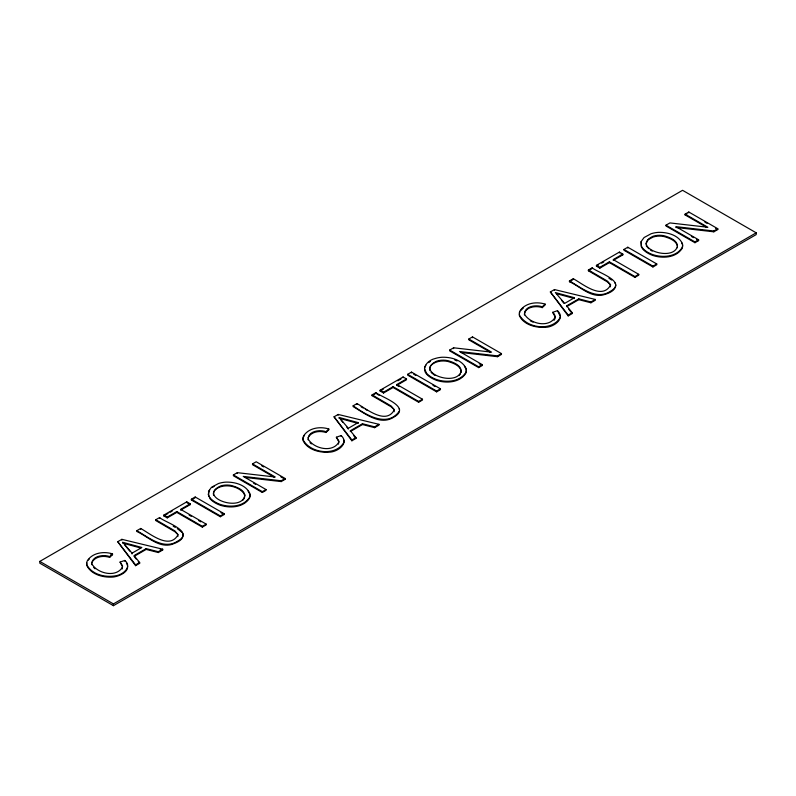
<?xml version="1.0" encoding="UTF-8"?>
<svg xmlns="http://www.w3.org/2000/svg" width="796" height="796" viewBox="0 0 796 796"><rect width="100%" height="100%" fill="white"/><g stroke="black" fill="none" stroke-linecap="round" stroke-linejoin="round"><path stroke-width="1.19" d="M91.838 564.712C91.062 556.066 103.321 554.115 109.639 556.583L112.525 553.887C103.958 551.121 92.575 552.643 87.381 560.692A16.487 9.512 0 0 0 86.953 565.021C92.077 574.642 105.291 577.657 115.43 575.816C122.385 575.05 132.713 567.08 124.853 560.434L120.057 562.095L122.524 566.643M308.142 439.83C307.355 431.183 319.624 429.233 325.942 431.701L328.828 429.014C320.261 426.238 308.878 427.76 303.684 435.81A16.487 9.512 0 0 0 303.246 440.138C310.798 453.521 335.992 456.476 344.021 442.218M524.445 314.947C524.514 306.868 536.136 305.326 542.245 307.634L545.131 304.948L545.131 304.132C536.564 301.366 525.171 302.878 519.977 310.928A16.487 9.512 0 0 0 519.549 315.256C527.091 328.639 552.285 331.594 560.314 317.335M461.013 372.588C462.277 365.384 453.402 362.27 447.969 360.668A12.975 7.492 0 0 0 436.845 361.105C413.801 371.722 455.471 387.383 461.013 371.772M677.306 247.715C678.58 240.511 669.695 237.387 664.262 235.795A12.975 7.492 0 0 0 653.148 236.233C630.094 246.85 671.774 262.501 677.306 246.889M641.118 242.412L641.367 246.909L642.79 249.128A27.89 16.099 0 0 0 652.372 255.297C662.113 258.7 675.695 258.043 681.933 248.74A16.835 9.721 0 0 0 682.361 244.302L681.704 242.79M615.845 284.968C615.338 291.406 607.587 293.744 602.293 295.157C589.836 297.197 579.896 286.341 569.448 281.734L569.448 280.918L573.279 278.709C582.344 283.595 602.244 300.619 610.671 284.928L607.497 281.147L588.393 269.983L588.393 270.799L607.497 281.963L610.283 284.61L610.462 286.829M177.856 536.594L177.677 534.365L174.891 531.718L155.787 520.564L155.787 519.748L159.618 517.529C164.195 522.136 195.378 531.221 177.757 541.071C163.787 550.394 148.514 537.32 136.842 530.683L136.842 531.499C147.648 536.375 158.643 548.175 171.697 544.474C176.294 542.753 184.393 539.977 182.931 533.628M394.159 411.711L393.98 409.482L391.194 406.836L372.09 395.682L372.09 394.866L375.921 392.647C381.214 397.124 411.811 406.776 394.06 417.005C380.09 426.338 364.817 413.253 353.145 406.617L353.145 405.801L356.976 403.592C366.041 408.477 385.941 425.502 394.368 409.801L391.194 406.02L372.09 394.866M645.855 244.064L648.272 239.646L653.148 237.049A12.975 7.492 0 0 1 664.262 236.611C669.307 238.153 676.003 240.352 677.476 246.083M122.544 567.021C116.306 578.065 97.401 573.627 91.838 563.896M122.176 568.981L122.524 565.827L120.057 562.095M338.847 442.138C332.609 453.193 313.694 448.745 308.142 439.014M338.479 444.098L338.827 440.944L336.35 437.213L341.156 435.561C349.733 443.452 337.285 452.098 329.325 452.178C319.833 452.874 307.883 449.979 303.246 440.954A16.487 9.512 0 0 1 303.684 436.626L304.55 435.243M555.14 317.256C548.912 328.31 529.997 323.873 524.445 314.131C524.514 306.052 536.136 304.51 542.245 306.818L545.131 304.132M91.868 562.523C95.042 556.354 103.579 555.31 109.639 557.399L112.525 554.703L112.525 553.887M308.171 437.641C311.345 431.472 319.883 430.437 325.942 432.517L328.828 429.83L328.828 429.014M209.597 490.077L208.224 494.406L210.184 498.883A27.89 16.099 0 0 0 219.776 505.062C229.507 508.465 243.088 507.798 249.337 498.495A16.835 9.721 0 0 0 249.755 494.057L248.093 491.062M424.815 367.294L425.9 365.195M399.214 411.353C387.025 428.198 365.424 414.527 353.145 405.801M554.056 320.31C556.185 317.883 555.081 314.121 552.653 312.33L557.459 310.679C566.026 318.579 553.588 327.216 545.618 327.305C536.136 327.992 524.186 325.096 519.549 316.072A16.487 9.512 0 0 1 519.31 314.619M88.247 560.115L89.421 558.812M520.853 310.36L523.489 307.823M242.671 500.405C249.466 493.689 237.457 487.261 231.666 486.366M458.974 375.523L460.277 374.11M212.363 487.5L214.144 486.276M428.666 362.618L430.447 361.394M39.8 561.409L682.57 190.314L756.2 232.82L756.2 234.591L113.43 605.686L39.8 563.18L39.8 561.409L113.43 603.915L756.2 232.82M162.683 549.2L158.314 551.727L146.166 548.613L134.056 555.598L139.648 562.503L139.648 563.319L135.579 565.667L117.738 541.708L121.868 539.33L162.683 549.2L162.683 550.016L158.314 552.543L146.166 549.429L134.056 556.414M136.842 530.683L140.673 528.464C149.748 533.36 169.648 550.384 178.075 534.683L174.891 530.902L155.787 519.748M190.204 503.818L180.622 509.35L206.164 524.096L206.164 524.912L202.333 527.131L176.792 512.385L167.25 517.888L163.827 515.917L163.827 515.102L186.781 501.848L190.204 503.818L190.204 504.634L180.622 510.166M191.368 499.201L195.199 496.993L224.154 513.709L224.154 514.524L220.323 516.743L191.368 500.017L191.368 499.201L220.323 515.927L224.154 513.709M244.481 477.361L281.227 481.58L285.157 479.311L285.157 478.495L281.227 480.764L243.258 476.406L266.013 489.54L266.013 490.356L262.342 492.485L233.387 475.759L233.387 474.943L237.317 472.675L275.267 477.023L252.521 463.889L252.521 464.705L274.232 477.242M252.521 463.889L256.203 461.77L285.157 478.495M350.359 430.726L355.951 437.621L355.951 438.437L351.882 440.785L334.041 416.825L338.171 414.447L378.986 424.328L378.986 425.144L374.618 427.661L362.469 424.547L350.359 431.541L350.359 430.726L362.469 423.731L374.618 426.845L378.986 424.328M396.915 384.478L422.467 399.224L422.467 400.04L418.626 402.249L393.085 387.503L383.543 393.015L380.13 391.035L380.13 390.219L403.084 376.966L406.497 378.946L406.497 379.762L396.915 385.294L396.915 384.478L406.497 378.946M407.671 374.319L411.502 372.11L440.457 388.826L440.457 389.642L436.626 391.861L407.671 375.135L407.671 374.319L436.626 391.045L440.457 388.826M460.785 352.479L497.53 356.698L501.46 354.429L501.46 353.613L497.53 355.882L459.561 351.524L482.316 364.668L482.316 365.483L478.645 367.603L449.68 350.877L449.68 350.061L453.611 347.792L491.56 352.14L468.824 339.016L468.824 339.832L490.525 352.359M468.824 339.016L472.496 336.897L501.46 353.613M566.662 305.843L572.254 312.738L572.254 313.554L568.185 315.903L550.344 291.953L554.474 289.565L595.289 299.445L595.289 300.261L590.921 302.779L578.772 299.664L566.662 306.659L566.662 305.843L578.772 298.848L590.921 301.963L595.289 299.445M588.393 269.983L592.224 267.774C596.801 272.371 627.984 281.456 610.353 291.316C596.393 300.639 581.11 287.555 569.448 280.918M622.8 254.063L613.218 259.595L638.76 274.341L638.76 275.157L634.929 277.366L609.388 262.62L599.846 268.133L596.433 266.163L596.433 265.347L619.388 252.093L622.8 254.063L622.8 254.879L613.218 260.411M623.965 249.446L627.795 247.228L656.76 263.954L656.76 264.769L652.929 266.978L623.965 250.262L623.965 249.446L652.929 266.163L656.76 263.954M675.864 227.457L713.833 231.815L717.763 229.546L717.763 228.731L713.833 230.999L675.864 226.641L698.619 239.785L698.619 240.601L694.948 242.72L665.983 226.004L665.983 225.188L669.914 222.92L707.863 227.258L685.127 214.134L685.127 214.95L706.828 227.477M685.127 214.134L688.799 212.015L717.763 228.731M163.827 515.917L168.006 513.51M170.085 512.306L172.175 511.102M191.368 500.017L194.244 498.356M372.09 395.682L374.966 394.02M380.13 391.035L383.264 389.234M397.871 380.796L400.995 378.986M569.448 281.734L572.324 280.083M588.393 270.799L591.269 269.138M596.433 266.163L598.512 264.949M601.647 263.148L603.736 261.944M685.127 214.95L686.968 213.885M163.827 515.102L167.25 517.072L176.792 511.569L202.333 526.315L206.164 524.096M380.13 390.219L383.543 392.199L393.085 386.687L418.626 401.433L422.467 399.224M596.433 265.347L599.846 267.317L609.388 261.804L634.929 276.55L638.76 274.341M132.046 553.976L132.046 553.16L141.857 547.489L122.763 542.325L122.763 543.141L140.753 548.016M135.579 565.667L135.579 564.852L139.648 562.503M233.387 474.943L262.342 491.669L266.013 489.54M351.882 440.785L351.882 439.969L355.951 437.621M449.68 350.061L478.645 366.787L482.316 364.668M568.185 315.903L568.185 315.087L572.254 312.738M665.983 225.188L694.948 241.904L698.619 239.785M160.285 549.439L162.683 550.016M574.463 298.55L556.513 293.704M358.16 423.432L339.056 418.258M110.803 554.245L112.525 554.703M454.765 359.961L457.083 360.936M530.275 320.798L533.071 322.181M704.888 222.114L707.037 223.358M715.614 228.313L717.763 229.546M691.376 236.422L693.445 237.616M696.55 239.407L698.619 240.601M621.089 253.894L622.8 254.879M479.212 363.692L482.316 365.483M413.641 374.17L415.791 375.404M432.954 385.314L435.094 386.548M396.915 385.294L399.045 386.518M376.966 394.07L379.055 395.284M361.155 406.816L363.245 408.02M365.334 409.234L367.424 410.438M261.566 465.68L263.705 466.924M280.869 476.834L285.157 479.311M253.606 483.192L255.675 484.386M220.94 512.674L224.154 514.524M187.637 503.162L190.204 504.634M189.13 515.082L191.259 516.315M198.711 520.614L200.841 521.848M173.22 526.196L175.309 527.4M650.352 249.914L652.252 251.148M433.104 374.17L435.004 375.413M608.95 278.252L611.706 280.053M177.269 528.614L182.294 532.584M648.73 248.69L646.203 245.745M431.084 372.369L432.427 373.573M122.763 542.325L132.046 553.16M310.002 442.606L311.375 443.919M93.709 567.478L95.072 568.802M341.166 420.248L343.026 422.358M124.873 545.131L129.768 551.091M568.752 309.246L571.548 312.699M353.852 435.85L355.951 438.437M134.753 557.28L136.156 559.001M138.255 561.588L139.648 563.319M561.608 300.361L563.886 303.256M346.827 427.173L348.34 429.094M550.344 291.953L568.185 315.087M334.041 416.825L351.882 439.969M117.738 541.708L135.579 564.852M464.386 366.18L466.058 369.175A16.835 9.721 0 0 1 465.64 373.613C459.392 382.916 445.81 383.582 436.069 380.18A27.89 16.099 0 0 1 426.487 374.011C420.975 367.593 428.198 360.12 434.735 358.658A18.815 10.855 0 0 1 442.158 357.245C450.974 357.006 461.919 359.802 466.058 368.359A16.835 9.721 0 0 1 465.64 372.797C459.392 382.1 445.81 382.767 436.069 379.364A27.89 16.099 0 0 1 426.487 373.195L424.527 368.707M614.9 282.819L615.527 283.874M126.355 562.951C131.599 571.03 119.499 576.394 113.022 577.06C103.54 577.757 91.59 574.861 86.953 565.837A16.487 9.512 0 0 1 86.854 562.931M555.13 316.878L552.653 312.33M338.827 441.76L336.35 437.213M399.234 408.746L399.542 409.84M560.384 316.519L557.459 310.679M343.623 439.75L344.081 441.402M461.173 370.956C459.7 365.235 453.004 363.036 447.969 361.483A12.975 7.492 0 0 0 436.845 361.931C433.253 363.066 428.387 366.2 429.9 370.628M213.607 495.51C212.084 491.082 216.96 487.948 220.552 486.804A12.975 7.492 0 0 1 231.666 486.366M713.833 230.999L713.833 231.815M694.948 241.904L694.948 242.72M688.799 212.015L688.799 212.831M652.929 266.163L652.929 266.978M634.929 276.55L634.929 277.366M627.795 247.228L627.795 248.044M619.388 252.093L619.388 252.909M609.388 261.804L609.388 262.62M599.846 267.317L599.846 268.133M592.224 267.774L592.224 268.59M590.921 301.963L590.921 302.779M578.772 298.848L578.772 299.664M573.279 278.709L573.279 279.525M554.474 289.565L554.474 290.381M542.245 306.818L542.245 307.634M497.53 355.882L497.53 356.698M478.645 366.787L478.645 367.603M472.496 336.897L472.496 337.713M453.611 347.792L453.611 348.608M436.626 391.045L436.626 391.861M418.626 401.433L418.626 402.249M411.502 372.11L411.502 372.926M403.084 376.966L403.084 377.782M393.085 386.687L393.085 387.503M383.543 392.199L383.543 393.015M375.921 392.647L375.921 393.463M374.618 426.845L374.618 427.661M362.469 423.731L362.469 424.547M356.976 403.592L356.976 404.408M341.156 435.561L341.156 436.377M338.171 414.447L338.171 415.263M325.942 431.701L325.942 432.517M281.227 480.764L281.227 481.58M262.342 491.669L262.342 492.485M237.317 472.675L237.317 473.491M220.323 515.927L220.323 516.743M202.333 526.315L202.333 527.131M195.199 496.993L195.199 497.808M186.781 501.848L186.781 502.664M176.792 511.569L176.792 512.385M167.25 517.072L167.25 517.888M159.618 517.529L159.618 518.345M158.314 551.727L158.314 552.543M146.166 548.613L146.166 549.429M140.673 528.464L140.673 529.28M124.853 560.434L124.853 561.25M121.868 539.33L121.868 540.146M113.43 603.915L113.43 605.686M109.639 556.583L109.639 557.399M519.45 313.176A16.487 9.512 0 0 1 519.977 311.743M244.869 495.022C242.332 513.261 196.622 497.042 220.552 485.988A12.975 7.492 0 0 1 231.666 485.55C236.71 487.102 243.407 489.291 244.869 495.022M208.522 491.361L208.771 495.858L210.184 498.067A27.89 16.099 0 0 0 219.776 504.246C229.507 507.649 243.088 506.982 249.337 497.679A16.835 9.721 0 0 0 249.755 493.241C245.616 484.684 234.671 481.879 225.855 482.127A18.815 10.855 0 0 0 218.432 483.54L211.477 487.291L208.522 491.361M641.118 241.596L641.367 246.093L642.79 248.312A27.89 16.099 0 0 0 652.372 254.481C662.113 257.884 675.695 257.217 681.933 247.924A16.835 9.721 0 0 0 682.361 243.486C678.222 234.929 667.277 232.124 658.461 232.362A18.815 10.855 0 0 0 651.038 233.775L644.073 237.536L641.118 241.596M358.16 422.616L348.34 428.278L339.056 417.442L358.16 422.616M574.463 297.734L564.643 303.405L555.359 292.57L574.463 297.734"/></g></svg>
